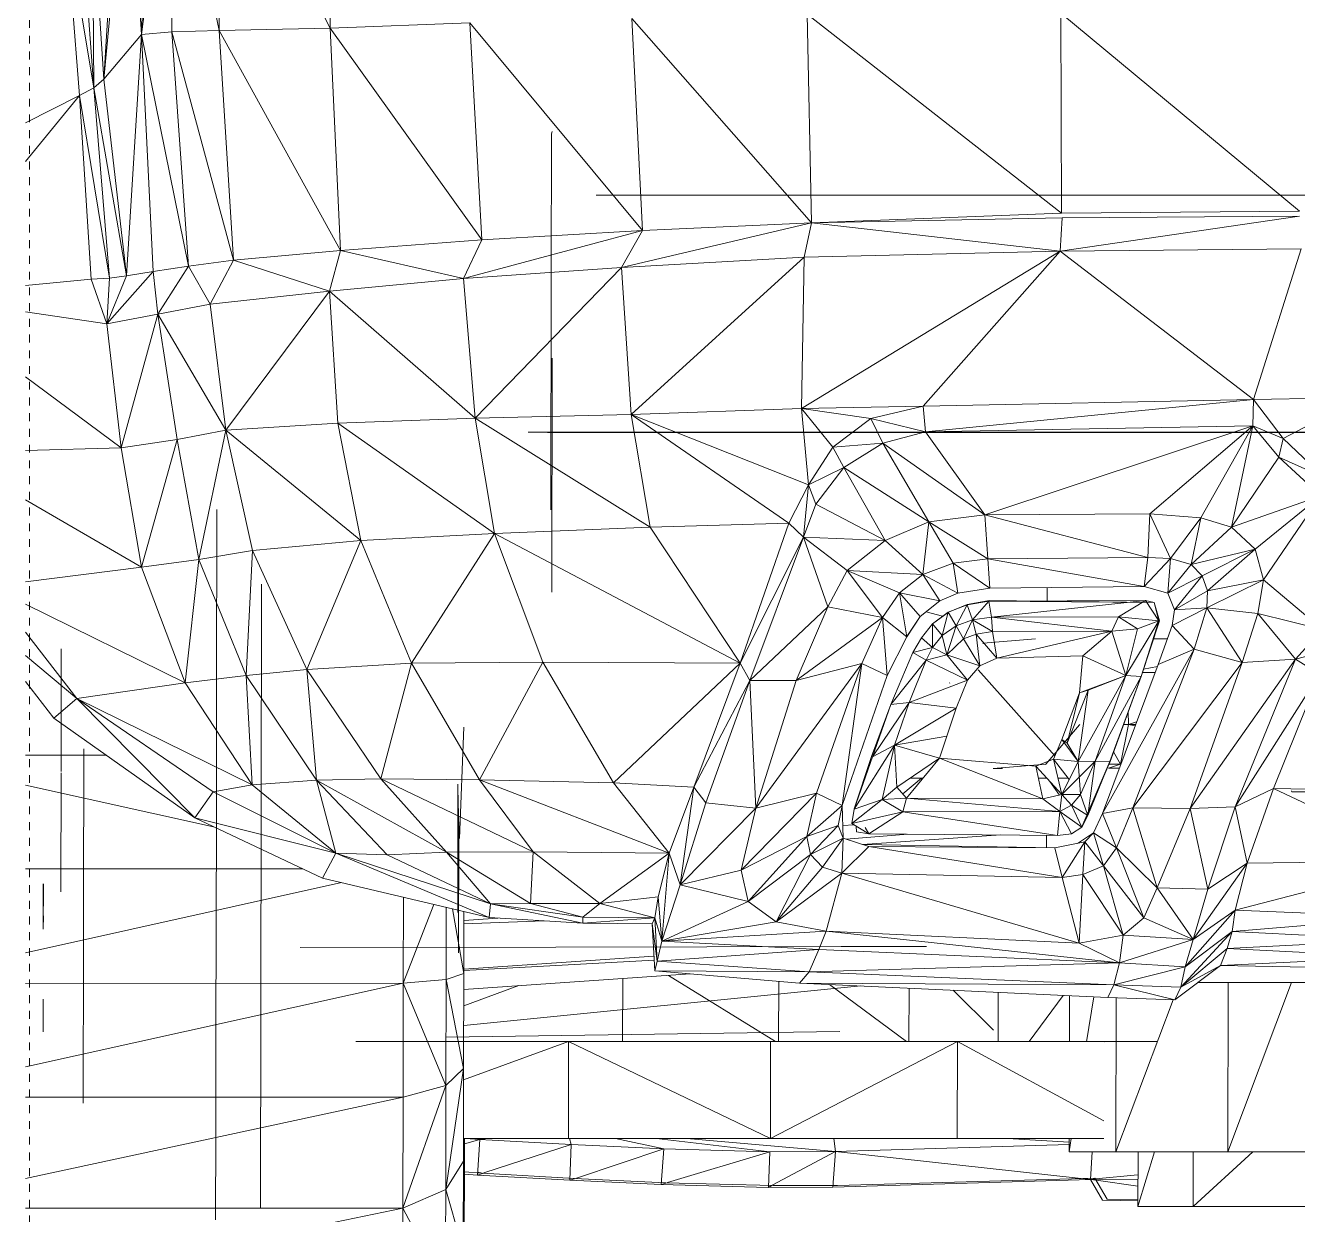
# Model space of a CAD drawing. Header units: inches. Extents: x 1747 to 7606, y -251 to 585.
# Drawn here: x 4729.63 to 4749.84, y -20.03 to -1.13 of the extents above; entities that cross this region are included whole.
import ezdxf

# ---------------------------------------------------------------- set-up
doc = ezdxf.new("R2010")
doc.units = ezdxf.units.IN
doc.header["$MEASUREMENT"] = 0
doc.linetypes.add('Aligning Line 1_8_', pattern=[0.25, 0.125, -0.125])
for name, color, linetype, lineweight in [('0-3', 10, 'Continuous', 5), ('0-4', 7, 'Continuous', 9), ('A-GENM', 5, 'Continuous', 9), ('G-ANNO-SYMB-1', 147, 'Aligning Line 1_8_', 9)]:
    doc.layers.add(name, color=color, linetype=linetype, lineweight=lineweight)

# ---------------------------------------------------------------- blocks, each defined once
blk = doc.blocks.new('Land_Rover_Evoque_-_SUV_Car_Vehicle_Automobile_13067 - Land Rover EVOQUE_dwg-1230547-BUILDING ELEVATION - NORTH')
at = {"layer": 'A-GENM'}
for p, q in [((-12459.949, -1.279), (-12459.477, 2.38)), ((-12459.949, -1.279), (-12459.806, 2.256)), ((-12458.713, -1.213), (-12459.477, 2.38)), ((-12459.465, -1.232), (-12459.477, 2.38)), ((-12456.953, -1.176), (-12458.744, 2.351)), ((-12458.713, -1.213), (-12458.744, 2.351)), ((-12456.953, -1.176), (-12456.927, 2.33)), ((-12460.153, 2.084), (-12460.549, -1.989)), ((-12459.949, -1.279), (-12460.153, 2.084)), ((-12460.308, 1.94), (-12460.549, -1.989)), ((-12460.704, -2.123), (-12460.735, 0.875)), ((-12460.549, -1.989), (-12460.735, 0.875)), ((-12460.704, -2.123), (-12460.909, 0.635)), ((-12461.142, 0.443), (-12460.936, -2.247)), ((-12461.142, 0.443), (-12460.704, -2.123)), ((-12449.375, -0.956), (-12449.304, -4.27)), ((-12449.375, -0.956), (-12445.33, -4.116)), ((-12445.343, -0.937), (-12445.33, -4.116)), ((-12445.343, -0.937), (-12441.55, -4.086)), ((-12456.953, -1.176), (-12458.713, -1.213)), ((-12454.73, -1.09), (-12456.953, -1.176)), ((-12454.544, -4.538), (-12456.953, -1.176)), ((-12456.953, -1.176), (-12456.786, -4.71)), ((-12454.73, -1.09), (-12451.991, -4.394)), ((-12454.73, -1.09), (-12454.544, -4.538)), ((-12452.159, -1.023), (-12449.304, -4.27)), ((-12452.159, -1.023), (-12451.991, -4.394)), ((-12459.949, -1.279), (-12460.549, -1.989)), ((-12459.949, -1.279), (-12460.188, -5.111)), ((-12459.465, -1.232), (-12459.949, -1.279)), ((-12459.203, -4.959), (-12459.949, -1.279)), ((-12459.949, -1.279), (-12459.763, -5.044)), ((-12458.713, -1.213), (-12459.465, -1.232)), ((-12458.487, -4.863), (-12459.465, -1.232)), ((-12459.465, -1.232), (-12459.203, -4.959)), ((-12456.786, -4.71), (-12458.713, -1.213)), ((-12458.713, -1.213), (-12458.487, -4.863)), ((-12460.704, -2.123), (-12460.549, -1.989)), ((-12460.188, -5.111), (-12460.549, -1.989)), ((-12460.936, -2.247), (-12460.704, -2.123)), ((-12460.458, -5.149), (-12460.704, -2.123)), ((-12460.704, -2.123), (-12460.188, -5.111)), ((-12461.793, -3.297), (-12460.936, -2.247)), ((-12461.793, -2.681), (-12460.936, -2.247)), ((-12460.936, -2.247), (-12460.748, -5.168)), ((-12460.936, -2.247), (-12460.458, -5.149)), ((-12453.437, -2.858), (-12453.425, -2.819)), ((-12453.437, -2.858), (-12453.439, -5.112)), ((-12401.745, -3.819), (-12452.724, -3.833)), ((-12449.304, -4.27), (-12445.33, -4.116)), ((-12449.304, -4.27), (-12445.321, -4.193)), ((-12449.304, -4.27), (-12445.321, -4.193)), ((-12445.351, -4.722), (-12441.55, -4.163)), ((-12445.351, -4.722), (-12445.321, -4.193)), ((-12445.33, -4.116), (-12441.55, -4.086)), ((-12445.321, -4.193), (-12441.55, -4.163)), ((-12445.321, -4.193), (-12441.55, -4.163)), ((-12454.835, -5.153), (-12451.991, -4.394)), ((-12454.544, -4.538), (-12451.991, -4.394)), ((-12451.991, -4.394), (-12454.544, -4.538)), ((-12454.544, -4.538), (-12451.991, -4.394)), ((-12452.322, -4.981), (-12449.304, -4.27)), ((-12452.322, -4.981), (-12451.991, -4.394)), ((-12451.991, -4.394), (-12449.304, -4.27)), ((-12449.304, -4.27), (-12451.991, -4.394)), ((-12451.991, -4.394), (-12449.304, -4.27)), ((-12449.421, -4.818), (-12449.304, -4.27)), ((-12445.351, -4.722), (-12449.304, -4.27)), ((-12456.786, -4.71), (-12454.544, -4.538)), ((-12454.544, -4.538), (-12456.786, -4.71)), ((-12456.786, -4.71), (-12454.544, -4.538)), ((-12454.835, -5.153), (-12454.544, -4.538)), ((-12458.487, -4.863), (-12456.786, -4.71)), ((-12456.786, -4.71), (-12458.487, -4.863)), ((-12458.487, -4.863), (-12456.786, -4.71)), ((-12456.962, -5.354), (-12456.786, -4.71)), ((-12454.835, -5.153), (-12456.786, -4.71)), ((-12449.421, -4.818), (-12452.322, -4.981)), ((-12452.171, -7.319), (-12449.421, -4.818)), ((-12449.465, -7.224), (-12445.351, -4.722)), ((-12449.465, -7.224), (-12449.421, -4.818)), ((-12445.351, -4.722), (-12449.421, -4.818)), ((-12445.351, -4.722), (-12447.532, -7.185)), ((-12445.351, -4.722), (-12441.522, -4.683)), ((-12445.351, -4.722), (-12442.281, -7.079)), ((-12441.522, -4.683), (-12442.281, -7.079)), ((-12460.499, -5.875), (-12459.763, -5.044)), ((-12460.188, -5.111), (-12459.763, -5.044)), ((-12459.763, -5.044), (-12460.188, -5.111)), ((-12460.188, -5.111), (-12459.763, -5.044)), ((-12459.763, -5.044), (-12459.203, -4.959)), ((-12459.203, -4.959), (-12459.763, -5.044)), ((-12459.763, -5.044), (-12459.203, -4.959)), ((-12459.687, -5.722), (-12459.763, -5.044)), ((-12459.687, -5.722), (-12459.203, -4.959)), ((-12459.203, -4.959), (-12458.487, -4.863)), ((-12458.487, -4.863), (-12459.203, -4.959)), ((-12459.203, -4.959), (-12458.487, -4.863)), ((-12458.856, -5.564), (-12459.203, -4.959)), ((-12458.856, -5.564), (-12458.487, -4.863)), ((-12456.962, -5.354), (-12458.487, -4.863)), ((-12452.322, -4.981), (-12454.835, -5.153)), ((-12454.646, -7.376), (-12452.322, -4.981)), ((-12452.171, -7.319), (-12452.322, -4.981)), ((-12461.793, -5.265), (-12460.748, -5.168)), ((-12461.793, -5.265), (-12460.748, -5.168)), ((-12461.793, -5.265), (-12460.748, -5.168)), ((-12460.748, -5.168), (-12460.458, -5.149)), ((-12460.748, -5.168), (-12460.458, -5.149)), ((-12460.748, -5.168), (-12460.458, -5.149)), ((-12460.499, -5.875), (-12460.748, -5.168)), ((-12460.499, -5.875), (-12460.188, -5.111)), ((-12460.499, -5.875), (-12460.458, -5.149)), ((-12460.458, -5.149), (-12460.188, -5.111)), ((-12460.458, -5.149), (-12460.188, -5.111)), ((-12460.458, -5.149), (-12460.188, -5.111)), ((-12454.835, -5.153), (-12456.962, -5.354)), ((-12454.646, -7.376), (-12454.835, -5.153)), ((-12453.439, -5.112), (-12453.445, -8.833)), ((-12456.962, -5.354), (-12458.856, -5.564)), ((-12458.609, -7.567), (-12456.962, -5.354)), ((-12456.83, -7.452), (-12456.962, -5.354)), ((-12454.646, -7.376), (-12456.962, -5.354)), ((-12458.856, -5.564), (-12459.687, -5.722)), ((-12458.609, -7.567), (-12458.856, -5.564)), ((-12461.793, -5.684), (-12460.499, -5.875)), ((-12459.687, -5.722), (-12460.499, -5.875)), ((-12460.271, -7.844), (-12459.687, -5.722)), ((-12459.382, -7.715), (-12459.687, -5.722)), ((-12458.609, -7.567), (-12459.687, -5.722)), ((-12460.271, -7.844), (-12460.499, -5.875)), ((-12453.423, -6.421), (-12453.429, -10.14)), ((-12461.793, -6.716), (-12460.271, -7.844)), ((-12442.281, -7.079), (-12440.579, -7.05)), ((-12440.579, -7.05), (-12442.281, -7.079)), ((-12441.808, -7.698), (-12440.579, -7.05)), ((-12452.171, -7.319), (-12449.465, -7.224)), ((-12449.465, -7.224), (-12447.532, -7.185)), ((-12449.351, -8.434), (-12449.465, -7.224)), ((-12449.465, -7.224), (-12448.963, -7.838)), ((-12449.465, -7.224), (-12448.363, -7.382)), ((-12448.363, -7.382), (-12447.532, -7.185)), ((-12448.363, -7.382), (-12447.532, -7.185)), ((-12447.532, -7.185), (-12442.281, -7.079)), ((-12447.532, -7.185), (-12442.281, -7.079)), ((-12447.494, -7.594), (-12447.532, -7.185)), ((-12447.494, -7.594), (-12442.281, -7.079)), ((-12442.291, -7.497), (-12442.281, -7.079)), ((-12442.281, -7.079), (-12441.808, -7.698)), ((-12441.808, -7.698), (-12442.281, -7.079)), ((-12458.609, -7.567), (-12456.83, -7.452)), ((-12456.83, -7.452), (-12454.646, -7.376)), ((-12456.466, -9.32), (-12456.83, -7.452)), ((-12454.34, -9.206), (-12456.83, -7.452)), ((-12452.171, -7.319), (-12454.646, -7.376)), ((-12454.34, -9.206), (-12454.646, -7.376)), ((-12451.866, -9.106), (-12454.646, -7.376)), ((-12451.866, -9.106), (-12452.171, -7.319)), ((-12449.662, -9.043), (-12452.171, -7.319)), ((-12452.171, -7.319), (-12449.351, -8.434)), ((-12448.963, -7.838), (-12448.363, -7.382)), ((-12448.963, -7.838), (-12448.363, -7.382)), ((-12448.17, -7.772), (-12448.363, -7.382)), ((-12447.494, -7.594), (-12448.363, -7.382)), ((-12459.382, -7.715), (-12458.609, -7.567)), ((-12459.038, -9.621), (-12458.609, -7.567)), ((-12458.187, -9.478), (-12458.609, -7.567)), ((-12458.609, -7.567), (-12456.466, -9.32)), ((-12453.803, -7.598), (-12427.23, -7.596)), ((-12453.498, -7.603), (-12427.235, -7.601)), ((-12448.17, -7.772), (-12447.494, -7.594)), ((-12442.291, -7.497), (-12447.494, -7.594)), ((-12446.549, -8.914), (-12447.494, -7.594)), ((-12442.291, -7.497), (-12446.549, -8.914)), ((-12442.291, -7.497), (-12443.928, -8.895)), ((-12442.291, -7.497), (-12443.116, -8.957)), ((-12442.633, -9.106), (-12442.291, -7.497)), ((-12441.877, -7.996), (-12442.291, -7.497)), ((-12442.291, -7.497), (-12441.808, -7.698)), ((-12461.793, -7.89), (-12460.271, -7.844)), ((-12459.382, -7.715), (-12460.271, -7.844)), ((-12459.947, -9.741), (-12460.271, -7.844)), ((-12459.947, -9.741), (-12459.382, -7.715)), ((-12459.382, -7.715), (-12459.038, -9.621)), ((-12449.351, -8.434), (-12448.963, -7.838)), ((-12449.351, -8.434), (-12448.963, -7.838)), ((-12448.17, -7.772), (-12448.963, -7.838)), ((-12448.79, -8.16), (-12448.963, -7.838)), ((-12448.79, -8.16), (-12448.17, -7.772)), ((-12446.549, -8.914), (-12448.17, -7.772)), ((-12447.438, -9.025), (-12448.17, -7.772)), ((-12441.877, -7.996), (-12441.808, -7.698)), ((-12441.161, -8.317), (-12441.808, -7.698)), ((-12441.808, -7.698), (-12441.161, -8.317)), ((-12442.633, -9.106), (-12441.877, -7.996)), ((-12441.211, -8.611), (-12441.877, -7.996)), ((-12441.877, -7.996), (-12441.161, -8.317)), ((-12448.79, -8.16), (-12449.351, -8.434)), ((-12449.236, -8.742), (-12448.79, -8.16)), ((-12448.135, -9.318), (-12448.79, -8.16)), ((-12448.79, -8.16), (-12447.438, -9.025)), ((-12449.351, -8.434), (-12449.662, -9.043)), ((-12449.662, -9.043), (-12449.351, -8.434)), ((-12449.43, -9.265), (-12449.351, -8.434)), ((-12449.236, -8.742), (-12449.351, -8.434)), ((-12461.793, -8.671), (-12459.947, -9.741)), ((-12441.211, -8.611), (-12442.633, -9.106)), ((-12441.211, -8.611), (-12442.256, -9.456)), ((-12441.211, -8.611), (-12442.122, -9.945)), ((-12458.753, -9.054), (-12458.754, -8.828)), ((-12449.43, -9.265), (-12449.236, -8.742)), ((-12448.135, -9.318), (-12449.236, -8.742)), ((-12458.753, -9.711), (-12458.753, -9.054)), ((-12451.866, -9.106), (-12449.662, -9.043)), ((-12449.662, -9.043), (-12450.438, -11.268)), ((-12450.438, -11.268), (-12449.662, -9.043)), ((-12449.43, -9.265), (-12449.662, -9.043)), ((-12448.135, -9.318), (-12447.438, -9.025)), ((-12447.438, -9.025), (-12447.537, -9.86)), ((-12446.549, -8.914), (-12447.438, -9.025)), ((-12447.438, -9.025), (-12447.053, -9.678)), ((-12447.438, -9.025), (-12446.502, -9.611)), ((-12443.928, -8.895), (-12446.549, -8.914)), ((-12446.549, -8.914), (-12446.502, -9.611)), ((-12446.549, -8.914), (-12443.958, -9.591)), ((-12443.928, -8.895), (-12443.958, -9.591)), ((-12443.116, -8.957), (-12443.928, -8.895)), ((-12443.928, -8.895), (-12443.601, -9.605)), ((-12443.116, -8.957), (-12443.601, -9.605)), ((-12443.116, -8.957), (-12443.273, -9.702)), ((-12442.633, -9.106), (-12443.116, -8.957)), ((-12456.466, -9.32), (-12454.34, -9.206)), ((-12455.658, -11.27), (-12454.34, -9.206)), ((-12454.34, -9.206), (-12451.866, -9.106)), ((-12454.34, -9.206), (-12450.438, -11.268)), ((-12454.34, -9.206), (-12453.57, -11.251)), ((-12450.438, -11.268), (-12451.866, -9.106)), ((-12449.43, -9.265), (-12450.438, -11.268)), ((-12450.284, -11.544), (-12449.43, -9.265)), ((-12449.045, -10.373), (-12449.43, -9.265)), ((-12449.43, -9.265), (-12448.735, -9.798)), ((-12449.43, -9.265), (-12448.135, -9.318)), ((-12442.633, -9.106), (-12443.273, -9.702)), ((-12442.256, -9.456), (-12442.633, -9.106)), ((-12459.038, -9.621), (-12458.187, -9.478)), ((-12458.187, -9.478), (-12458.287, -11.463)), ((-12458.187, -9.478), (-12456.466, -9.32)), ((-12458.187, -9.478), (-12457.32, -11.372)), ((-12457.32, -11.372), (-12456.466, -9.32)), ((-12455.658, -11.27), (-12456.466, -9.32)), ((-12448.735, -9.798), (-12448.135, -9.318)), ((-12448.135, -9.318), (-12447.537, -9.86)), ((-12442.256, -9.456), (-12443.273, -9.702)), ((-12442.256, -9.456), (-12443.099, -9.879)), ((-12442.256, -9.456), (-12443.012, -10.119)), ((-12442.122, -9.945), (-12442.256, -9.456)), ((-12459.947, -9.741), (-12459.038, -9.621)), ((-12459.038, -9.621), (-12459.254, -11.582)), ((-12459.038, -9.621), (-12458.287, -11.463)), ((-12447.537, -9.86), (-12447.053, -9.678)), ((-12447.053, -9.678), (-12446.502, -9.611)), ((-12446.473, -10.076), (-12447.053, -9.678)), ((-12446.977, -10.158), (-12447.053, -9.678)), ((-12446.502, -9.611), (-12443.958, -9.591)), ((-12444.017, -10.052), (-12446.502, -9.611)), ((-12446.473, -10.076), (-12446.502, -9.611)), ((-12444.017, -10.052), (-12443.958, -9.591)), ((-12444.017, -10.052), (-12443.601, -9.605)), ((-12443.958, -9.591), (-12443.601, -9.605)), ((-12443.64, -10.157), (-12443.601, -9.605)), ((-12443.64, -10.157), (-12443.273, -9.702)), ((-12443.601, -9.605), (-12443.273, -9.702)), ((-12443.273, -9.702), (-12443.099, -9.879)), ((-12461.793, -9.975), (-12459.947, -9.741)), ((-12459.947, -9.741), (-12459.254, -11.582)), ((-12458.755, -10.762), (-12458.753, -9.711)), ((-12449.045, -10.373), (-12448.735, -9.798)), ((-12448.735, -9.798), (-12448.176, -10.542)), ((-12448.735, -9.798), (-12447.905, -10.153)), ((-12448.735, -9.798), (-12447.537, -9.86)), ((-12447.905, -10.153), (-12447.537, -9.86)), ((-12446.977, -10.158), (-12447.537, -9.86)), ((-12447.267, -10.277), (-12447.537, -9.86)), ((-12443.64, -10.157), (-12443.099, -9.879)), ((-12443.535, -10.421), (-12443.099, -9.879)), ((-12443.099, -9.879), (-12443.012, -10.119)), ((-12458.04, -10.248), (-12458.041, -10.015)), ((-12446.473, -10.076), (-12446.977, -10.158)), ((-12444.017, -10.052), (-12446.473, -10.076)), ((-12445.561, -10.279), (-12445.561, -10.067)), ((-12444.017, -10.052), (-12443.64, -10.157)), ((-12442.122, -9.945), (-12443.023, -10.388)), ((-12442.122, -9.945), (-12443.012, -10.119)), ((-12442.122, -9.945), (-12442.21, -10.478)), ((-12441.186, -10.735), (-12442.122, -9.945)), ((-12458.04, -10.248), (-12458.059, -19.937)), ((-12448.176, -10.542), (-12447.905, -10.153)), ((-12447.267, -10.277), (-12447.905, -10.153)), ((-12447.79, -10.85), (-12447.905, -10.153)), ((-12447.576, -10.528), (-12447.905, -10.153)), ((-12447.267, -10.277), (-12447.576, -10.528)), ((-12446.977, -10.158), (-12447.267, -10.277)), ((-12446.832, -10.34), (-12446.481, -10.275)), ((-12446.832, -10.34), (-12446.484, -10.283)), ((-12446.481, -10.275), (-12446.829, -10.337)), ((-12446.746, -10.578), (-12446.484, -10.283)), ((-12446.484, -10.283), (-12443.999, -10.273)), ((-12446.484, -10.283), (-12446.481, -10.275)), ((-12446.484, -10.283), (-12443.86, -10.307)), ((-12446.484, -10.283), (-12446.445, -10.537)), ((-12443.86, -10.307), (-12446.481, -10.275)), ((-12446.445, -10.537), (-12443.999, -10.273)), ((-12443.999, -10.273), (-12444.425, -10.532)), ((-12443.999, -10.273), (-12443.86, -10.307)), ((-12443.787, -10.597), (-12443.999, -10.273)), ((-12443.774, -10.595), (-12443.86, -10.307)), ((-12443.787, -10.597), (-12443.86, -10.307)), ((-12443.64, -10.157), (-12443.535, -10.421)), ((-12443.535, -10.421), (-12443.012, -10.119)), ((-12443.012, -10.119), (-12443.023, -10.388)), ((-12461.793, -10.329), (-12459.254, -11.582)), ((-12450.284, -11.544), (-12449.045, -10.373)), ((-12449.55, -11.544), (-12449.045, -10.373)), ((-12449.045, -10.373), (-12448.176, -10.542)), ((-12447.483, -10.452), (-12447.22, -10.524)), ((-12447.383, -10.645), (-12447.132, -10.46)), ((-12447.128, -10.457), (-12447.381, -10.642)), ((-12447.229, -10.828), (-12447.132, -10.46)), ((-12447.132, -10.46), (-12446.832, -10.34)), ((-12447.132, -10.46), (-12447.006, -10.677)), ((-12446.829, -10.337), (-12447.128, -10.457)), ((-12447.006, -10.677), (-12446.832, -10.34)), ((-12446.832, -10.34), (-12446.746, -10.578)), ((-12443.574, -10.669), (-12443.023, -10.388)), ((-12443.535, -10.421), (-12443.574, -10.669)), ((-12443.535, -10.421), (-12443.023, -10.388)), ((-12443.226, -11.048), (-12443.023, -10.388)), ((-12442.21, -10.478), (-12443.023, -10.388)), ((-12442.463, -11.261), (-12443.023, -10.388)), ((-12442.21, -10.478), (-12442.463, -11.261)), ((-12441.186, -10.735), (-12442.21, -10.478)), ((-12442.21, -10.478), (-12441.612, -11.208)), ((-12449.55, -11.544), (-12448.176, -10.542)), ((-12448.506, -11.272), (-12448.176, -10.542)), ((-12448.1, -11.466), (-12448.176, -10.542)), ((-12447.79, -10.85), (-12448.176, -10.542)), ((-12447.79, -10.85), (-12447.576, -10.528)), ((-12447.788, -10.848), (-12447.576, -10.528)), ((-12447.558, -10.868), (-12447.383, -10.645)), ((-12447.383, -10.645), (-12447.555, -10.868)), ((-12447.384, -11.018), (-12447.383, -10.645)), ((-12447.383, -10.645), (-12447.381, -10.642)), ((-12447.383, -10.645), (-12447.229, -10.828)), ((-12447.229, -10.828), (-12447.006, -10.677)), ((-12447.006, -10.677), (-12447.152, -11.135)), ((-12447.006, -10.677), (-12446.746, -10.578)), ((-12447.006, -10.677), (-12446.891, -10.881)), ((-12446.746, -10.578), (-12446.891, -10.881)), ((-12446.746, -10.578), (-12446.445, -10.537)), ((-12446.746, -10.578), (-12446.688, -10.809)), ((-12446.746, -10.578), (-12446.427, -10.768)), ((-12446.445, -10.537), (-12444.425, -10.532)), ((-12446.445, -10.537), (-12446.427, -10.768)), ((-12446.445, -10.537), (-12444.532, -10.763)), ((-12444.425, -10.532), (-12444.532, -10.763)), ((-12443.787, -10.597), (-12444.425, -10.532)), ((-12444.425, -10.532), (-12444.126, -10.724)), ((-12443.787, -10.597), (-12444.311, -11.464)), ((-12443.787, -10.597), (-12444.126, -10.724)), ((-12444.068, -11.48), (-12443.774, -10.595)), ((-12444.068, -11.48), (-12443.787, -10.597)), ((-12444.065, -11.479), (-12443.774, -10.595)), ((-12443.574, -10.669), (-12443.798, -11.293)), ((-12443.787, -10.597), (-12443.774, -10.595)), ((-12443.574, -10.669), (-12443.226, -11.048)), ((-12460.974, -11.829), (-12461.793, -10.779)), ((-12458.756, -12.133), (-12458.755, -10.762)), ((-12448.1, -11.466), (-12447.79, -10.85)), ((-12447.79, -10.85), (-12447.788, -10.848)), ((-12447.693, -11.099), (-12447.558, -10.868)), ((-12447.384, -11.018), (-12447.558, -10.868)), ((-12447.384, -11.018), (-12447.229, -10.828)), ((-12447.229, -10.828), (-12447.152, -11.135)), ((-12447.152, -11.135), (-12446.891, -10.881)), ((-12446.891, -10.881), (-12446.688, -10.809)), ((-12446.63, -11.311), (-12446.891, -10.881)), ((-12446.688, -10.809), (-12446.427, -10.768)), ((-12446.63, -11.311), (-12446.688, -10.809)), ((-12446.688, -10.809), (-12446.358, -11.191)), ((-12445.743, -10.882), (-12446.575, -10.952)), ((-12446.427, -10.768), (-12444.532, -10.763)), ((-12446.358, -11.191), (-12446.427, -10.768)), ((-12446.358, -11.191), (-12444.532, -10.763)), ((-12444.532, -10.763), (-12444.995, -11.153)), ((-12444.126, -10.724), (-12444.532, -10.763)), ((-12444.311, -11.464), (-12444.532, -10.763)), ((-12444.311, -11.464), (-12444.126, -10.724)), ((-12443.868, -10.88), (-12443.65, -10.88)), ((-12441.186, -10.735), (-12441.612, -11.208)), ((-12461.225, -11.305), (-12461.225, -11.041)), ((-12448.043, -11.927), (-12447.693, -11.099)), ((-12447.693, -11.099), (-12447.384, -11.018)), ((-12447.482, -11.222), (-12447.693, -11.099)), ((-12447.482, -11.222), (-12447.384, -11.018)), ((-12447.384, -11.018), (-12447.152, -11.135)), ((-12446.575, -10.952), (-12446.58, -10.958)), ((-12444.681, -13.657), (-12443.226, -11.048)), ((-12444.198, -13.568), (-12443.226, -11.048)), ((-12443.798, -11.293), (-12443.226, -11.048)), ((-12442.463, -11.261), (-12443.226, -11.048)), ((-12441.612, -11.208), (-12440.741, -10.977)), ((-12460.974, -11.829), (-12461.793, -11.146)), ((-12461.225, -11.305), (-12461.227, -12.178)), ((-12457.32, -11.372), (-12455.658, -11.27)), ((-12456.144, -13.108), (-12455.658, -11.27)), ((-12455.658, -11.27), (-12453.57, -11.251)), ((-12455.658, -11.27), (-12454.578, -13.122)), ((-12454.578, -13.122), (-12453.57, -11.251)), ((-12452.452, -13.172), (-12453.57, -11.251)), ((-12450.438, -11.268), (-12453.57, -11.251)), ((-12452.452, -13.172), (-12450.438, -11.268)), ((-12450.438, -11.268), (-12451.176, -13.238)), ((-12451.176, -13.238), (-12450.438, -11.268)), ((-12450.284, -11.544), (-12450.438, -11.268)), ((-12450.191, -13.574), (-12448.506, -11.272)), ((-12449.55, -11.544), (-12448.506, -11.272)), ((-12449.225, -13.333), (-12448.506, -11.272)), ((-12448.818, -13.532), (-12448.506, -11.272)), ((-12448.1, -11.466), (-12448.506, -11.272)), ((-12448.043, -11.927), (-12447.482, -11.222)), ((-12447.753, -11.893), (-12447.482, -11.222)), ((-12447.482, -11.222), (-12447.152, -11.135)), ((-12447.482, -11.222), (-12446.823, -11.539)), ((-12446.823, -11.539), (-12447.152, -11.135)), ((-12447.152, -11.135), (-12446.63, -11.311)), ((-12446.823, -11.539), (-12446.63, -11.311)), ((-12446.63, -11.311), (-12446.358, -11.191)), ((-12446.358, -11.191), (-12444.995, -11.153)), ((-12444.995, -11.153), (-12445.044, -11.743)), ((-12444.311, -11.464), (-12444.995, -11.153)), ((-12443.798, -11.293), (-12444.681, -13.657)), ((-12442.463, -11.261), (-12444.198, -13.568)), ((-12441.612, -11.208), (-12443.288, -13.58)), ((-12442.463, -11.261), (-12443.288, -13.58)), ((-12441.612, -11.208), (-12442.572, -13.555)), ((-12441.612, -11.208), (-12442.463, -11.261)), ((-12441.612, -11.208), (-12441.234, -11.445)), ((-12459.254, -11.582), (-12458.287, -11.463)), ((-12457.32, -11.372), (-12458.287, -11.463)), ((-12457.168, -13.127), (-12458.287, -11.463)), ((-12458.287, -11.463), (-12458.193, -13.204)), ((-12457.32, -11.372), (-12457.168, -13.127)), ((-12457.32, -11.372), (-12456.144, -13.108)), ((-12448.818, -13.532), (-12448.1, -11.466)), ((-12445.439, -12.743), (-12446.658, -11.373)), ((-12444.311, -11.464), (-12445.067, -12.834)), ((-12444.311, -11.464), (-12445.044, -11.743)), ((-12444.311, -11.464), (-12444.91, -11.699)), ((-12444.311, -11.464), (-12444.796, -12.827)), ((-12444.068, -11.48), (-12444.796, -12.827)), ((-12444.068, -11.48), (-12444.563, -12.834)), ((-12444.561, -12.831), (-12444.065, -11.479)), ((-12444.068, -11.48), (-12444.311, -11.464)), ((-12444.044, -11.416), (-12443.844, -11.416)), ((-12443.809, -11.323), (-12444.028, -11.366)), ((-12442.572, -13.555), (-12441.234, -11.445)), ((-12441.962, -13.259), (-12441.234, -11.445)), ((-12441.234, -11.445), (-12441.962, -13.259)), ((-12461.34, -12.142), (-12461.793, -11.56)), ((-12461.34, -12.142), (-12461.793, -11.56)), ((-12460.974, -11.829), (-12459.254, -11.582)), ((-12459.254, -11.582), (-12458.193, -13.204)), ((-12450.284, -11.544), (-12451.176, -13.238)), ((-12450.984, -13.489), (-12450.284, -11.544)), ((-12450.191, -13.574), (-12450.284, -11.544)), ((-12450.284, -11.544), (-12449.55, -11.544)), ((-12450.191, -13.574), (-12449.55, -11.544)), ((-12447.753, -11.893), (-12446.823, -11.539)), ((-12447.108, -11.584), (-12447.113, -11.589)), ((-12447.007, -11.983), (-12446.823, -11.539)), ((-12444.91, -11.699), (-12445.241, -12.543)), ((-12444.91, -11.699), (-12445.067, -12.834)), ((-12445.044, -11.743), (-12444.91, -11.699)), ((-12460.974, -11.829), (-12461.34, -12.142)), ((-12459.101, -13.73), (-12460.974, -11.829)), ((-12458.811, -13.313), (-12460.974, -11.829)), ((-12460.974, -11.829), (-12458.193, -13.204)), ((-12448.334, -12.757), (-12447.753, -11.893)), ((-12447.753, -11.893), (-12448.043, -11.927)), ((-12447.986, -12.575), (-12447.753, -11.893)), ((-12447.753, -11.893), (-12447.007, -11.983)), ((-12445.044, -11.743), (-12445.326, -12.482)), ((-12445.044, -11.743), (-12445.241, -12.543)), ((-12448.043, -11.927), (-12448.352, -12.755)), ((-12448.334, -12.757), (-12448.043, -11.927)), ((-12447.986, -12.575), (-12447.007, -11.983)), ((-12447.153, -12.432), (-12447.007, -11.983)), ((-12444.265, -12.242), (-12444.27, -12.037)), ((-12459.101, -13.73), (-12461.34, -12.142)), ((-12459.101, -13.73), (-12461.34, -12.142)), ((-12461.228, -12.99), (-12461.227, -12.178)), ((-12458.76, -13.728), (-12458.756, -12.133)), ((-12454.894, -14.056), (-12454.83, -12.287)), ((-12445.583, -12.875), (-12445.044, -12.248)), ((-12445.04, -12.243), (-12445.044, -12.248)), ((-12444.265, -12.242), (-12444.392, -12.873)), ((-12444.265, -12.242), (-12444.345, -12.242)), ((-12444.265, -12.242), (-12444.138, -12.203)), ((-12444.265, -12.242), (-12444.161, -12.266)), ((-12444.265, -12.242), (-12444.152, -12.242)), ((-12447.986, -12.575), (-12447.153, -12.432)), ((-12447.153, -12.432), (-12447.27, -12.78)), ((-12445.326, -12.482), (-12445.461, -12.794)), ((-12445.241, -12.543), (-12445.326, -12.482)), ((-12445.326, -12.482), (-12445.067, -12.834)), ((-12461.793, -12.73), (-12460.511, -12.73)), ((-12460.867, -12.633), (-12460.867, -13.171)), ((-12448.626, -13.588), (-12447.986, -12.575)), ((-12447.986, -12.575), (-12448.334, -12.757)), ((-12448.18, -13.435), (-12447.986, -12.575)), ((-12447.986, -12.575), (-12447.27, -12.78)), ((-12447.986, -12.575), (-12447.949, -13.238)), ((-12445.241, -12.543), (-12445.067, -12.834)), ((-12444.392, -12.873), (-12444.505, -12.679)), ((-12448.626, -13.588), (-12448.334, -12.757)), ((-12448.352, -12.755), (-12448.624, -13.586)), ((-12448.334, -12.757), (-12448.624, -13.586)), ((-12448.337, -12.757), (-12448.352, -12.755)), ((-12447.27, -12.78), (-12447.949, -13.238)), ((-12447.27, -12.78), (-12447.794, -13.414)), ((-12447.27, -12.78), (-12445.742, -12.905)), ((-12447.27, -12.78), (-12445.629, -13.428)), ((-12446.415, -12.942), (-12445.583, -12.875)), ((-12445.461, -12.794), (-12445.742, -12.905)), ((-12445.329, -13.358), (-12445.742, -12.905)), ((-12445.742, -12.905), (-12445.629, -13.428)), ((-12445.583, -12.875), (-12445.587, -12.88)), ((-12445.21, -13.12), (-12445.461, -12.794)), ((-12445.461, -12.794), (-12445.329, -13.358)), ((-12445.067, -12.834), (-12445.461, -12.794)), ((-12445.067, -12.834), (-12445.329, -13.358)), ((-12444.796, -12.827), (-12445.067, -12.834)), ((-12445.029, -13.355), (-12445.067, -12.834)), ((-12444.796, -12.827), (-12445.049, -13.079)), ((-12444.796, -12.827), (-12445.029, -13.355)), ((-12445.008, -13.873), (-12444.561, -12.831)), ((-12444.563, -12.834), (-12445.008, -13.873)), ((-12444.796, -12.827), (-12444.913, -13.688)), ((-12444.563, -12.834), (-12444.913, -13.688)), ((-12444.796, -12.827), (-12444.563, -12.834)), ((-12444.392, -12.873), (-12444.585, -12.94)), ((-12444.392, -12.873), (-12444.579, -12.874)), ((-12461.232, -14.905), (-12461.228, -13.013)), ((-12457.168, -13.127), (-12458.193, -13.204)), ((-12457.168, -13.127), (-12456.144, -13.108)), ((-12456.86, -14.291), (-12457.168, -13.127)), ((-12457.168, -13.127), (-12455.101, -14.273)), ((-12457.168, -13.127), (-12456.048, -14.318)), ((-12456.144, -13.108), (-12455.101, -14.273)), ((-12456.144, -13.108), (-12453.728, -14.267)), ((-12456.144, -13.108), (-12454.578, -13.122)), ((-12451.563, -14.29), (-12454.578, -13.122)), ((-12453.728, -14.267), (-12454.578, -13.122)), ((-12454.578, -13.122), (-12452.452, -13.172)), ((-12447.855, -13.345), (-12447.555, -13.097)), ((-12447.532, -13.097), (-12447.74, -13.097)), ((-12446.269, -12.942), (-12446.415, -12.942)), ((-12445.566, -13.097), (-12445.7, -13.097)), ((-12445.227, -13.097), (-12445.39, -13.097)), ((-12445.056, -13.085), (-12445.329, -13.358)), ((-12444.413, -12.94), (-12444.585, -12.94)), ((-12461.793, -13.209), (-12458.805, -13.869)), ((-12460.869, -14.578), (-12460.867, -13.171)), ((-12459.101, -13.73), (-12458.811, -13.313)), ((-12458.811, -13.313), (-12458.193, -13.204)), ((-12456.86, -14.291), (-12458.811, -13.313)), ((-12456.86, -14.291), (-12458.193, -13.204)), ((-12454.922, -13.192), (-12454.924, -15.235)), ((-12454.922, -13.192), (-12454.921, -13.258)), ((-12454.921, -13.258), (-12454.909, -13.895)), ((-12451.563, -14.29), (-12452.452, -13.172)), ((-12452.452, -13.172), (-12451.176, -13.238)), ((-12451.176, -13.238), (-12451.563, -14.29)), ((-12451.563, -14.29), (-12451.176, -13.238)), ((-12451.391, -14.795), (-12451.176, -13.238)), ((-12450.984, -13.489), (-12451.176, -13.238)), ((-12450.424, -14.56), (-12449.225, -13.333)), ((-12450.191, -13.574), (-12449.225, -13.333)), ((-12449.38, -14.027), (-12449.225, -13.333)), ((-12448.818, -13.532), (-12449.225, -13.333)), ((-12448.18, -13.435), (-12447.949, -13.238)), ((-12447.949, -13.238), (-12447.794, -13.414)), ((-12445.366, -13.366), (-12445.518, -13.151)), ((-12442.572, -13.555), (-12441.962, -13.259)), ((-12442.38, -14.447), (-12441.962, -13.259)), ((-12441.962, -13.259), (-12442.38, -14.447)), ((-12439.091, -13.326), (-12441.962, -13.259)), ((-12441.962, -13.259), (-12439.556, -14.408)), ((-12441.674, -13.313), (-12441.677, -13.3)), ((-12412.867, -13.305), (-12441.674, -13.313)), ((-12451.391, -14.795), (-12450.984, -13.489)), ((-12450.191, -13.574), (-12450.984, -13.489)), ((-12448.818, -13.532), (-12449.38, -14.027)), ((-12448.878, -13.851), (-12448.818, -13.532)), ((-12448.799, -14.05), (-12448.818, -13.532)), ((-12448.664, -13.817), (-12448.18, -13.435)), ((-12448.18, -13.435), (-12448.626, -13.588)), ((-12448.18, -13.435), (-12447.794, -13.414)), ((-12447.852, -13.634), (-12448.18, -13.435)), ((-12447.852, -13.634), (-12447.794, -13.414)), ((-12445.358, -13.626), (-12447.794, -13.414)), ((-12445.629, -13.428), (-12447.794, -13.414)), ((-12445.329, -13.358), (-12445.629, -13.428)), ((-12445.358, -13.626), (-12445.629, -13.428)), ((-12445.358, -13.626), (-12445.329, -13.358)), ((-12445.174, -13.525), (-12445.358, -13.626)), ((-12445.029, -13.355), (-12445.329, -13.358)), ((-12445.174, -13.525), (-12445.329, -13.358)), ((-12445.029, -13.355), (-12445.174, -13.525)), ((-12444.913, -13.688), (-12445.174, -13.525)), ((-12445.174, -13.525), (-12445.01, -13.875)), ((-12444.913, -13.688), (-12445.029, -13.355)), ((-12459.101, -13.73), (-12459.102, -13.728)), ((-12457.072, -14.685), (-12459.101, -13.73)), ((-12456.86, -14.291), (-12459.101, -13.73)), ((-12457.072, -14.685), (-12459.101, -13.73)), ((-12458.762, -15.439), (-12458.76, -13.728)), ((-12451.391, -14.795), (-12450.191, -13.574)), ((-12450.424, -14.56), (-12450.191, -13.574)), ((-12448.664, -13.817), (-12448.626, -13.588)), ((-12447.852, -13.634), (-12448.664, -13.817)), ((-12447.852, -13.634), (-12448.394, -13.983)), ((-12445.358, -13.626), (-12447.852, -13.634)), ((-12445.397, -14.007), (-12447.852, -13.634)), ((-12445.358, -13.626), (-12445.397, -14.007)), ((-12445.01, -13.875), (-12445.358, -13.626)), ((-12445.358, -13.626), (-12445.174, -13.981)), ((-12444.913, -13.688), (-12445.01, -13.875)), ((-12444.913, -13.688), (-12445.008, -13.873)), ((-12444.681, -13.657), (-12444.826, -13.966)), ((-12444.681, -13.657), (-12444.198, -13.568)), ((-12444.681, -13.657), (-12444.459, -14.207)), ((-12444.459, -14.207), (-12444.198, -13.568)), ((-12443.288, -13.58), (-12444.198, -13.568)), ((-12443.811, -14.842), (-12444.198, -13.568)), ((-12443.288, -13.58), (-12443.811, -14.842)), ((-12443.288, -13.58), (-12442.572, -13.555)), ((-12443.288, -13.58), (-12443.009, -14.861)), ((-12442.572, -13.555), (-12443.009, -14.861)), ((-12442.572, -13.555), (-12442.38, -14.447)), ((-12454.914, -15.872), (-12454.909, -13.895)), ((-12448.878, -13.851), (-12449.38, -14.027)), ((-12448.878, -13.851), (-12449.322, -14.312)), ((-12448.8, -14.052), (-12448.878, -13.851)), ((-12448.631, -13.837), (-12448.807, -13.849)), ((-12448.394, -13.983), (-12448.664, -13.817)), ((-12448.596, -13.859), (-12448.587, -13.949)), ((-12448.394, -13.983), (-12448.451, -13.883)), ((-12445.01, -13.875), (-12445.174, -13.981)), ((-12445.01, -13.875), (-12445.008, -13.873)), ((-12450.424, -14.56), (-12449.38, -14.027)), ((-12450.309, -15.059), (-12449.38, -14.027)), ((-12449.322, -14.312), (-12449.38, -14.027)), ((-12448.8, -14.052), (-12449.322, -14.312)), ((-12448.8, -14.052), (-12449.13, -14.512)), ((-12448.8, -14.052), (-12448.82, -14.607)), ((-12448.394, -14.182), (-12448.8, -14.052)), ((-12447.773, -13.988), (-12448.752, -14.067)), ((-12448.394, -13.983), (-12448.587, -13.949)), ((-12448.494, -14.15), (-12446.296, -14)), ((-12445.397, -14.007), (-12448.394, -13.983)), ((-12445.569, -14.201), (-12445.569, -14.006)), ((-12444.962, -14.111), (-12445.436, -14.205)), ((-12445.174, -13.981), (-12445.397, -14.007)), ((-12444.962, -14.111), (-12445.321, -14.674)), ((-12445.08, -14.135), (-12444.826, -13.965)), ((-12444.962, -14.111), (-12444.992, -14.631)), ((-12444.825, -13.965), (-12444.962, -14.111)), ((-12444.826, -13.966), (-12444.962, -14.111)), ((-12444.962, -14.111), (-12444.96, -14.11)), ((-12444.962, -14.111), (-12444.663, -14.492)), ((-12444.826, -13.966), (-12444.825, -13.965)), ((-12444.826, -13.966), (-12444.663, -14.492)), ((-12444.826, -13.966), (-12444.459, -14.207)), ((-12456.86, -14.291), (-12457.072, -14.685)), ((-12454.406, -15.097), (-12456.86, -14.291)), ((-12454.423, -15.312), (-12456.86, -14.291)), ((-12456.86, -14.291), (-12456.048, -14.318)), ((-12455.101, -14.273), (-12456.048, -14.318)), ((-12454.406, -15.097), (-12456.048, -14.318)), ((-12455.101, -14.273), (-12453.728, -14.267)), ((-12454.406, -15.097), (-12455.101, -14.273)), ((-12455.101, -14.273), (-12453.768, -15.091)), ((-12453.768, -15.091), (-12453.728, -14.267)), ((-12452.666, -15.09), (-12453.728, -14.267)), ((-12451.563, -14.29), (-12453.728, -14.267)), ((-12452.666, -15.09), (-12451.563, -14.29)), ((-12451.563, -14.29), (-12451.738, -14.982)), ((-12451.738, -14.982), (-12451.563, -14.29)), ((-12451.682, -15.687), (-12451.563, -14.29)), ((-12451.391, -14.795), (-12451.563, -14.29)), ((-12450.309, -15.059), (-12449.322, -14.312)), ((-12449.864, -15.38), (-12449.322, -14.312)), ((-12449.13, -14.512), (-12449.322, -14.312)), ((-12448.394, -14.182), (-12448.82, -14.607)), ((-12448.493, -14.15), (-12445.436, -14.203)), ((-12445.436, -14.205), (-12448.394, -14.182)), ((-12448.394, -14.182), (-12445.321, -14.674)), ((-12445.436, -14.205), (-12445.321, -14.674)), ((-12444.663, -14.492), (-12444.459, -14.207)), ((-12443.811, -14.842), (-12444.459, -14.207)), ((-12444.025, -15.318), (-12444.459, -14.207)), ((-12461.793, -14.537), (-12457.389, -14.536)), ((-12449.864, -15.38), (-12449.13, -14.512)), ((-12448.82, -14.607), (-12449.13, -14.512)), ((-12444.663, -14.492), (-12444.992, -14.631)), ((-12444.025, -15.318), (-12444.663, -14.492)), ((-12444.354, -15.593), (-12444.663, -14.492)), ((-12443.242, -15.663), (-12442.38, -14.447)), ((-12443.009, -14.861), (-12442.38, -14.447)), ((-12439.556, -14.408), (-12442.573, -15.195)), ((-12442.573, -15.195), (-12442.38, -14.447)), ((-12442.38, -14.447), (-12442.573, -15.195)), ((-12439.556, -14.408), (-12442.38, -14.447)), ((-12460.872, -16.318), (-12460.869, -14.578)), ((-12454.423, -15.312), (-12457.072, -14.685)), ((-12454.423, -15.312), (-12457.072, -14.685)), ((-12451.391, -14.795), (-12450.424, -14.56)), ((-12450.309, -15.059), (-12450.424, -14.56)), ((-12449.864, -15.38), (-12448.82, -14.607)), ((-12449.071, -15.529), (-12448.82, -14.607)), ((-12445.05, -15.72), (-12448.82, -14.607)), ((-12445.321, -14.674), (-12448.82, -14.607)), ((-12444.992, -14.631), (-12445.321, -14.674)), ((-12445.05, -15.72), (-12445.321, -14.674)), ((-12445.05, -15.72), (-12444.992, -14.631)), ((-12444.354, -15.593), (-12444.992, -14.631)), ((-12461.793, -15.874), (-12456.774, -14.756)), ((-12461.511, -14.777), (-12461.512, -15.498)), ((-12461.507, -14.776), (-12461.509, -15.497)), ((-12451.682, -15.687), (-12451.391, -14.795)), ((-12450.309, -15.059), (-12451.391, -14.795)), ((-12443.811, -14.842), (-12444.025, -15.318)), ((-12443.009, -14.861), (-12443.811, -14.842)), ((-12443.811, -14.842), (-12443.242, -15.663)), ((-12443.009, -14.861), (-12443.242, -15.663)), ((-12455.79, -16.357), (-12455.787, -14.989)), ((-12455.304, -15.104), (-12455.79, -16.357)), ((-12455.108, -15.15), (-12455.11, -16.296)), ((-12454.406, -15.097), (-12454.423, -15.312)), ((-12454.406, -15.097), (-12453.768, -15.091)), ((-12452.937, -15.308), (-12454.406, -15.097)), ((-12452.935, -15.402), (-12454.406, -15.097)), ((-12453.768, -15.091), (-12452.666, -15.09)), ((-12452.937, -15.308), (-12453.768, -15.091)), ((-12452.937, -15.308), (-12452.666, -15.09)), ((-12452.666, -15.09), (-12451.738, -14.982)), ((-12451.795, -15.317), (-12452.666, -15.09)), ((-12451.738, -14.982), (-12451.795, -15.317)), ((-12451.795, -15.317), (-12451.738, -14.982)), ((-12451.682, -15.687), (-12451.738, -14.982)), ((-12451.682, -15.687), (-12450.309, -15.059)), ((-12449.864, -15.38), (-12450.309, -15.059)), ((-12461.512, -15.498), (-12461.512, -15.285)), ((-12461.508, -15.283), (-12461.509, -15.497)), ((-12455.006, -15.174), (-12454.828, -16.204)), ((-12454.826, -15.217), (-12454.828, -16.204)), ((-12454.826, -15.358), (-12454.286, -15.321)), ((-12452.935, -15.402), (-12454.423, -15.312)), ((-12452.935, -15.402), (-12454.423, -15.312)), ((-12451.795, -15.317), (-12452.937, -15.308)), ((-12452.937, -15.308), (-12452.935, -15.402)), ((-12451.795, -15.317), (-12452.935, -15.402)), ((-12451.795, -15.317), (-12451.833, -15.41)), ((-12451.795, -15.317), (-12451.833, -15.41)), ((-12451.758, -16.004), (-12451.795, -15.317)), ((-12451.682, -15.687), (-12451.795, -15.317)), ((-12444.025, -15.318), (-12444.354, -15.593)), ((-12443.242, -15.663), (-12444.025, -15.318)), ((-12443.368, -16.096), (-12442.573, -15.195)), ((-12443.242, -15.663), (-12442.573, -15.195)), ((-12442.573, -15.195), (-12442.622, -15.536)), ((-12442.573, -15.195), (-12442.622, -15.536)), ((-12439.867, -15.308), (-12442.622, -15.536)), ((-12442.573, -15.195), (-12439.867, -15.308)), ((-12458.766, -17.152), (-12458.762, -15.439)), ((-12453.551, -15.365), (-12454.826, -15.413)), ((-12452.935, -15.402), (-12451.833, -15.41)), ((-12451.833, -15.41), (-12452.935, -15.402)), ((-12451.795, -16.162), (-12451.833, -15.41)), ((-12451.758, -16.004), (-12451.833, -15.41)), ((-12451.833, -15.41), (-12451.795, -16.162)), ((-12451.682, -15.687), (-12449.864, -15.38)), ((-12449.071, -15.529), (-12451.682, -15.687)), ((-12449.071, -15.529), (-12449.864, -15.38)), ((-12449.187, -15.821), (-12449.071, -15.529)), ((-12444.411, -16.035), (-12449.071, -15.529)), ((-12449.071, -15.529), (-12445.05, -15.72)), ((-12443.434, -16.418), (-12442.622, -15.536)), ((-12443.368, -16.096), (-12442.622, -15.536)), ((-12442.622, -15.536), (-12442.699, -15.803)), ((-12442.622, -15.536), (-12442.699, -15.803)), ((-12442.622, -15.536), (-12439.973, -15.667)), ((-12451.758, -16.004), (-12451.682, -15.687)), ((-12449.187, -15.821), (-12451.682, -15.687)), ((-12444.354, -15.593), (-12445.05, -15.72)), ((-12444.411, -16.035), (-12445.05, -15.72)), ((-12444.354, -15.593), (-12444.411, -16.035)), ((-12443.242, -15.663), (-12444.411, -16.035)), ((-12443.242, -15.663), (-12444.354, -15.593)), ((-12443.242, -15.663), (-12443.368, -16.096)), ((-12439.973, -15.667), (-12442.699, -15.803)), ((-12457.43, -15.787), (-12453.366, -15.782)), ((-12454.828, -16.133), (-12451.807, -15.927)), ((-12453.366, -15.782), (-12450.965, -15.779)), ((-12449.187, -15.821), (-12451.758, -16.004)), ((-12450.965, -15.779), (-12448.834, -15.775)), ((-12449.342, -16.178), (-12449.187, -15.821)), ((-12444.411, -16.035), (-12449.187, -15.821)), ((-12448.834, -15.775), (-12447.478, -15.771)), ((-12443.434, -16.418), (-12442.699, -15.803)), ((-12442.699, -15.803), (-12442.804, -16.076)), ((-12442.699, -15.803), (-12442.804, -16.076)), ((-12440.049, -15.942), (-12442.804, -16.076)), ((-12442.699, -15.803), (-12440.049, -15.942)), ((-12451.804, -15.988), (-12454.828, -16.156)), ((-12451.795, -16.162), (-12451.758, -16.004)), ((-12449.495, -16.353), (-12451.795, -16.162)), ((-12449.342, -16.178), (-12451.795, -16.162)), ((-12449.495, -16.353), (-12451.795, -16.162)), ((-12449.342, -16.178), (-12451.758, -16.004)), ((-12444.411, -16.035), (-12449.342, -16.178)), ((-12444.498, -16.384), (-12444.411, -16.035)), ((-12444.498, -16.384), (-12443.368, -16.096)), ((-12443.368, -16.096), (-12444.411, -16.035)), ((-12443.53, -16.62), (-12442.804, -16.076)), ((-12442.804, -16.076), (-12443.53, -16.62)), ((-12443.434, -16.418), (-12442.804, -16.076)), ((-12443.434, -16.418), (-12443.368, -16.096)), ((-12442.804, -16.076), (-12440.116, -16.123)), ((-12442.804, -16.076), (-12440.116, -16.123)), ((-12461.793, -17.685), (-12455.79, -16.357)), ((-12461.793, -16.359), (-12455.79, -16.357)), ((-12460.876, -17.726), (-12460.872, -16.318)), ((-12455.794, -18.165), (-12455.79, -16.357)), ((-12455.11, -16.296), (-12455.79, -16.357)), ((-12455.113, -17.984), (-12455.79, -16.357)), ((-12455.11, -16.296), (-12455.113, -17.984)), ((-12454.828, -16.204), (-12455.11, -16.296)), ((-12454.831, -17.713), (-12455.11, -16.296)), ((-12454.828, -16.204), (-12454.831, -17.713)), ((-12454.829, -16.454), (-12451.234, -16.209)), ((-12452.305, -17.284), (-12452.303, -16.282)), ((-12449.878, -17.284), (-12451.577, -16.232)), ((-12449.827, -17.284), (-12449.825, -16.326)), ((-12449.342, -16.178), (-12449.495, -16.353)), ((-12444.593, -16.585), (-12449.495, -16.353)), ((-12444.498, -16.384), (-12449.495, -16.353)), ((-12444.593, -16.585), (-12449.495, -16.353)), ((-12444.498, -16.384), (-12449.342, -16.178)), ((-12411.385, -16.338), (-12443.164, -16.346)), ((-12442.682, -16.346), (-12442.688, -19.035)), ((-12442.688, -19.035), (-12441.676, -16.346)), ((-12454.83, -17.03), (-12448.522, -16.399)), ((-12454.829, -16.718), (-12453.955, -16.395)), ((-12447.793, -17.285), (-12449.019, -16.376)), ((-12447.755, -17.285), (-12447.753, -16.436)), ((-12446.412, -17.104), (-12447.052, -16.469)), ((-12446.34, -17.285), (-12446.339, -16.502)), ((-12445.305, -16.551), (-12445.845, -17.285)), ((-12445.205, -16.556), (-12445.206, -17.286)), ((-12444.498, -16.384), (-12444.593, -16.585)), ((-12444.498, -16.384), (-12443.434, -16.418)), ((-12444.498, -16.384), (-12443.53, -16.62)), ((-12443.434, -16.418), (-12443.53, -16.62)), ((-12461.512, -16.763), (-12461.513, -17.129)), ((-12461.512, -16.611), (-12461.512, -16.763)), ((-12444.933, -17.286), (-12444.82, -16.574)), ((-12443.53, -16.62), (-12444.593, -16.585)), ((-12443.53, -16.62), (-12444.593, -16.585)), ((-12444.461, -16.589), (-12444.466, -19.035)), ((-12444.466, -19.035), (-12443.558, -16.619)), ((-12458.769, -18.746), (-12458.766, -17.152)), ((-12455.112, -17.215), (-12448.855, -17.123)), ((-12456.545, -17.284), (-12452.66, -17.284)), ((-12454.832, -17.893), (-12453.163, -17.285)), ((-12454.83, -17.285), (-12453.163, -17.285)), ((-12453.166, -18.823), (-12453.163, -17.285)), ((-12452.66, -17.284), (-12453.163, -17.285)), ((-12449.957, -18.823), (-12453.163, -17.285)), ((-12453.163, -17.285), (-12449.954, -17.285)), ((-12452.66, -17.284), (-12449.605, -17.284)), ((-12449.957, -18.823), (-12449.954, -17.285)), ((-12449.957, -18.823), (-12446.986, -17.285)), ((-12449.605, -17.284), (-12449.954, -17.285)), ((-12449.954, -17.285), (-12446.986, -17.285)), ((-12449.605, -17.284), (-12446.666, -17.285)), ((-12446.989, -18.824), (-12446.986, -17.285)), ((-12446.666, -17.285), (-12446.986, -17.285)), ((-12444.657, -18.542), (-12446.986, -17.285)), ((-12446.986, -17.285), (-12444.655, -17.286)), ((-12446.666, -17.285), (-12443.804, -17.284)), ((-12460.878, -18.264), (-12460.876, -17.726)), ((-12454.831, -17.713), (-12455.116, -19.634)), ((-12454.831, -17.713), (-12455.113, -17.984)), ((-12454.831, -17.713), (-12454.834, -19.187)), ((-12455.113, -17.984), (-12455.797, -19.93)), ((-12455.113, -17.984), (-12455.794, -18.165)), ((-12455.113, -17.984), (-12455.116, -19.634)), ((-12461.793, -19.461), (-12455.794, -18.165)), ((-12461.793, -18.167), (-12455.794, -18.165)), ((-12455.797, -19.93), (-12455.794, -18.165)), ((-12458.773, -20.117), (-12458.769, -18.746)), ((-12454.833, -18.823), (-12453.166, -18.823)), ((-12454.818, -18.823), (-12454.818, -19.181)), ((-12454.571, -18.838), (-12454.818, -18.909)), ((-12454.806, -18.823), (-12454.571, -18.838)), ((-12454.698, -18.823), (-12454.571, -18.838)), ((-12454.571, -18.838), (-12454.61, -19.405)), ((-12454.453, -18.823), (-12454.571, -18.838)), ((-12454.571, -18.838), (-12453.12, -18.922)), ((-12453.12, -18.922), (-12454.509, -19.372)), ((-12453.166, -18.823), (-12449.957, -18.823)), ((-12453.147, -18.823), (-12453.12, -18.922)), ((-12453.12, -18.922), (-12453.141, -19.488)), ((-12453.12, -18.922), (-12451.65, -18.989)), ((-12451.65, -18.989), (-12453.036, -19.453)), ((-12452.418, -18.823), (-12451.65, -18.989)), ((-12451.764, -18.823), (-12449.968, -19.034)), ((-12451.65, -18.989), (-12451.69, -19.555)), ((-12451.65, -18.989), (-12449.968, -19.034)), ((-12448.923, -19.03), (-12451.284, -18.823)), ((-12449.957, -18.823), (-12446.989, -18.824)), ((-12448.951, -18.823), (-12448.923, -19.03)), ((-12445.209, -18.918), (-12448.923, -19.03)), ((-12446.989, -18.824), (-12444.657, -18.823)), ((-12446.191, -18.824), (-12445.209, -18.884)), ((-12445.209, -18.823), (-12445.21, -19.034)), ((-12445.21, -19.034), (-12445.176, -18.823)), ((-12455.116, -19.634), (-12454.834, -19.187)), ((-12454.834, -19.187), (-12454.836, -20.601)), ((-12454.818, -19.181), (-12454.834, -19.233)), ((-12454.833, -19.071), (-12454.818, -19.181)), ((-12454.818, -19.181), (-12454.821, -20.595)), ((-12449.968, -19.034), (-12451.592, -19.526)), ((-12449.968, -19.034), (-12449.988, -19.601)), ((-12448.923, -19.03), (-12449.968, -19.034)), ((-12448.923, -19.03), (-12449.927, -19.568)), ((-12448.923, -19.03), (-12448.963, -19.597)), ((-12448.923, -19.03), (-12445.019, -19.459)), ((-12445.21, -19.034), (-12444.466, -19.035)), ((-12444.846, -19.034), (-12444.87, -19.476)), ((-12444.466, -19.035), (-12442.688, -19.035)), ((-12444.118, -19.905), (-12444.116, -19.035)), ((-12444.116, -19.035), (-12444.118, -19.905)), ((-12443.853, -19.035), (-12444.118, -19.905)), ((-12443.238, -19.035), (-12443.24, -19.908)), ((-12442.293, -19.035), (-12443.24, -19.908)), ((-12442.688, -19.035), (-12440.907, -19.034)), ((-12454.819, -19.354), (-12454.537, -19.373)), ((-12454.61, -19.405), (-12454.819, -19.391)), ((-12454.516, -19.374), (-12454.61, -19.405)), ((-12454.607, -19.361), (-12454.537, -19.373)), ((-12454.537, -19.373), (-12453.067, -19.458)), ((-12444.117, -19.4), (-12444.792, -19.468)), ((-12453.141, -19.488), (-12454.61, -19.405)), ((-12453.052, -19.459), (-12453.141, -19.488)), ((-12453.141, -19.488), (-12451.69, -19.555)), ((-12453.067, -19.458), (-12451.616, -19.527)), ((-12451.597, -19.527), (-12451.69, -19.555)), ((-12451.69, -19.555), (-12449.988, -19.601)), ((-12451.616, -19.527), (-12449.914, -19.573)), ((-12449.936, -19.572), (-12449.988, -19.601)), ((-12448.963, -19.597), (-12449.988, -19.601)), ((-12449.914, -19.573), (-12448.89, -19.571)), ((-12444.87, -19.476), (-12448.963, -19.597)), ((-12448.89, -19.571), (-12444.802, -19.456)), ((-12445, -19.461), (-12444.87, -19.476)), ((-12444.794, -19.468), (-12444.87, -19.476)), ((-12444.79, -19.475), (-12444.87, -19.476)), ((-12444.87, -19.476), (-12444.678, -19.807)), ((-12444.87, -19.476), (-12444.783, -19.488)), ((-12444.608, -19.787), (-12444.802, -19.456)), ((-12444.117, -19.472), (-12444.788, -19.475)), ((-12444.78, -19.489), (-12444.117, -19.584)), ((-12455.116, -19.634), (-12455.797, -19.93)), ((-12455.116, -19.634), (-12455.118, -21.216)), ((-12455.116, -19.634), (-12454.836, -20.601)), ((-12444.678, -19.807), (-12444.118, -19.817)), ((-12444.608, -19.787), (-12444.117, -19.796)), ((-12461.793, -21.17), (-12455.797, -19.93)), ((-12461.793, -19.931), (-12455.797, -19.93)), ((-12455.799, -21.62), (-12455.797, -19.93)), ((-12455.118, -21.216), (-12455.797, -19.93)), ((-12443.24, -19.908), (-12444.118, -19.905)), ((-12443.24, -19.908), (-12444.118, -19.905)), ((-12440.087, -19.906), (-12443.24, -19.908)), ((-12443.24, -19.908), (-12440.087, -19.906))]:
    blk.add_line(p, q, dxfattribs=at)
blk = doc.blocks.new('Land_Rover_Evoque_-_SUV_Car_Vehicle_Automobile_13067 - Land_Rover_Evoque_-_SUV_Car_Vehicle_Automobile_13067-1230553-BUILDING ELEVATION - NORTH')
blk.add_blockref('Land_Rover_Evoque_-_SUV_Car_Vehicle_Automobile_13067 - Land Rover EVOQUE_dwg-1230547-BUILDING ELEVATION - NORTH', (0, 0))
blk = doc.blocks.new('CTR  - Topography_rvt-2-BUILDING ELEVATION - NORTH')
at = {"layer": '0-4'}
blk.add_blockref('Land_Rover_Evoque_-_SUV_Car_Vehicle_Automobile_13067 - Land_Rover_Evoque_-_SUV_Car_Vehicle_Automobile_13067-1230553-BUILDING ELEVATION - NORTH', (0, 0), dxfattribs=at)
blk = doc.blocks.new('CTR - 1st Phase - Common Walls_rvt-2-BUILDING ELEVATION - NORTH')
at = {"layer": 'G-ANNO-SYMB-1'}
blk.add_line((-12461.731, 526.953), (-12461.731, -145.908), dxfattribs=at)

msp = doc.modelspace()

# ---------------------------------------------------------------- block references
at = {"layer": '0-3'}
for name in ['CTR - 1st Phase - Common Walls_rvt-2-BUILDING ELEVATION - NORTH', 'CTR  - Topography_rvt-2-BUILDING ELEVATION - NORTH']:
    msp.add_blockref(name, (17191.422, 0), dxfattribs=at)

doc.saveas('drawing.dxf')
